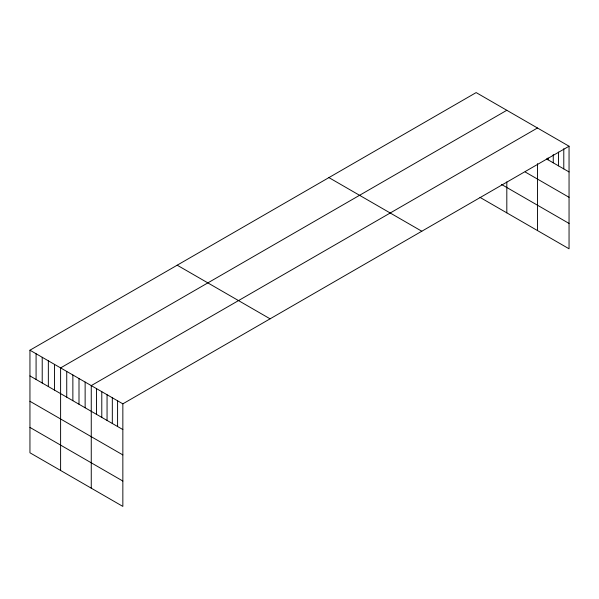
<?xml version="1.0" encoding="UTF-8"?>
<svg xmlns="http://www.w3.org/2000/svg" width="599" height="599" viewBox="0 0 599 599"><rect width="100%" height="100%" fill="white"/><g stroke="black" fill="none" stroke-linecap="round" stroke-linejoin="round"><path stroke-width="0.9" d="M29.95 350.205L122.847 403.838L122.847 506.41L29.95 452.777L29.95 350.205L476.153 92.59L569.05 146.223L569.05 248.795L479.986 197.371M506.814 110.291L60.604 367.906L60.604 470.47M537.468 127.991L91.258 385.606L91.258 488.17M122.847 403.838L569.05 146.223M546.49 158.915L569.05 171.943M525.203 171.988L569.05 197.303M501.445 184.402L569.05 223.434M328.911 177.603L421.801 231.236M177.199 265.192L270.089 318.825M29.95 375.925L122.847 429.558M29.95 401.285L122.847 454.918M29.95 427.416L122.847 481.042M563.786 148.694L563.786 168.903M558.523 152.086L558.523 165.863M553.259 154.557L553.259 162.823M547.995 157.949L547.995 159.783M537.468 163.669L537.468 230.555M506.814 181.901L506.814 212.855M117.584 400.798L117.584 426.518M112.32 397.758L112.32 423.478M107.056 394.726L107.056 420.438M101.785 391.686L101.785 417.398M96.521 388.646L96.521 414.358M85.133 382.065L85.133 407.784M79.001 378.523L79.001 404.243M72.868 374.989L72.868 400.701M66.736 371.447L66.736 397.159M54.472 364.364L54.472 390.084M48.347 360.83L48.347 386.542M42.215 357.289L42.215 383.001M36.082 353.747L36.082 379.466"/></g></svg>
